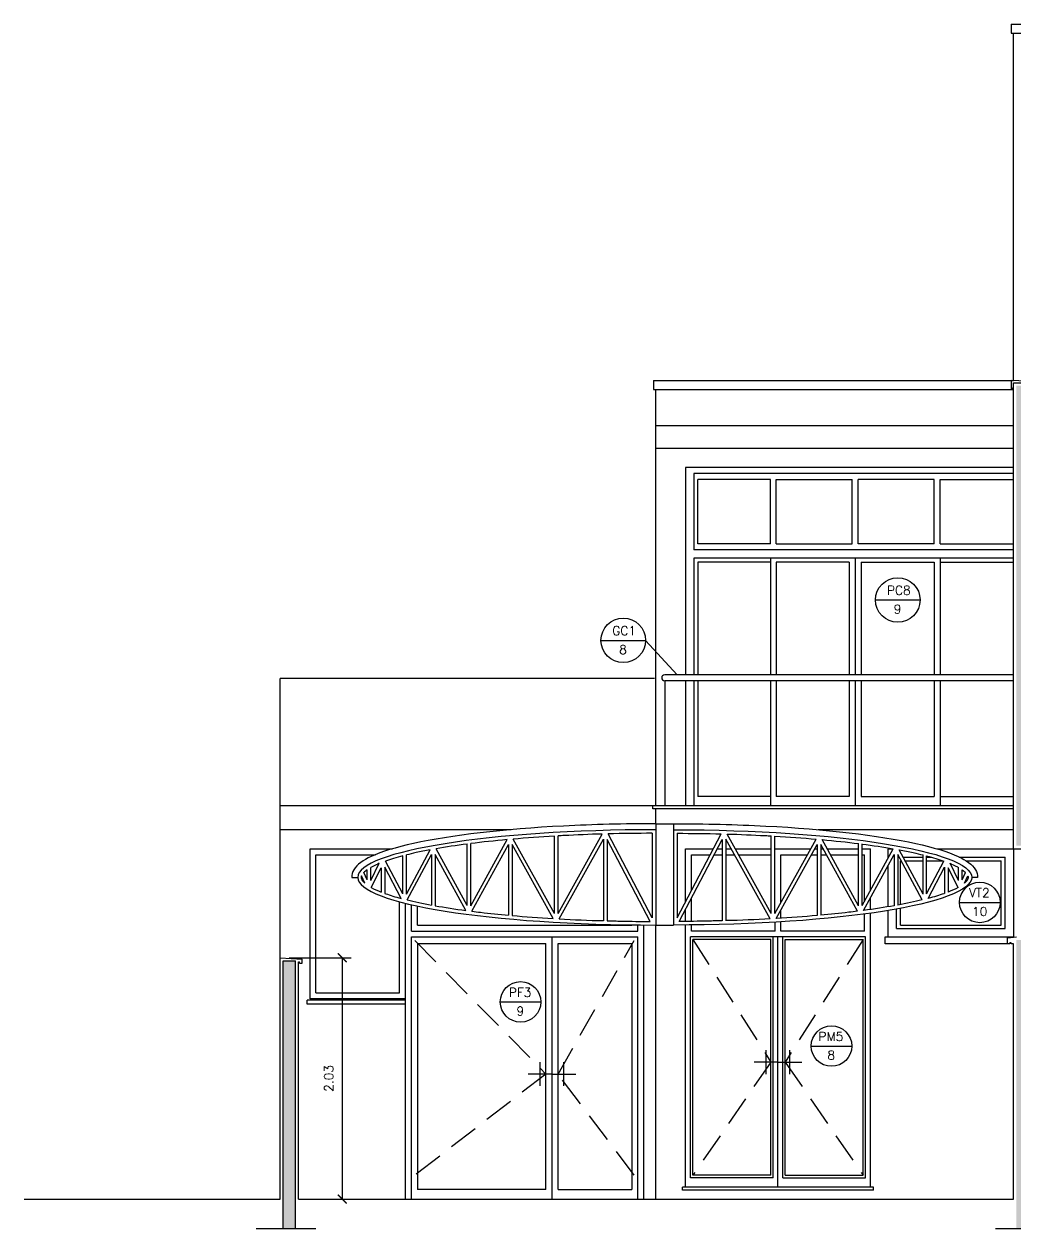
# Model space of a CAD drawing. Header units: millimetres. Extents: x 505 to 658, y 146 to 158.
# Drawn here: x 505.12 to 513.44, y 147.82 to 157.93 of the extents above; entities that cross this region are included whole.
import ezdxf

# ---------------------------------------------------------------- set-up
doc = ezdxf.new("R2010")
doc.units = ezdxf.units.MM
doc.linetypes.add('HIDDEN', pattern=[0.375, 0.25, -0.125])
for name, color, linetype in [('ALV', 5, 'Continuous'), ('CAIX', 2, 'Continuous'), ('CAIXN', 7, 'Continuous'), ('COTAS', 1, 'Continuous'), ('LPROJ', 7, 'HIDDEN'), ('LVISTA', 1, 'Continuous'), ('LVISTA01', 8, 'Continuous'), ('LVISTA02', 1, 'Continuous'), ('LVISTA025', 3, 'Continuous'), ('METAL', 5, 'Continuous'), ('NOTAS', 2, 'Continuous'), ('REVEST', 2, 'Continuous'), ('SOLID', 8, 'Continuous')]:
    doc.layers.add(name, color=color, linetype=linetype)
doc.styles.add('60-50', font='romans.shx', dxfattribs={"height": 0.075})
doc.dimstyles.new('50', dxfattribs={"dimtxt": 0.1, "dimasz": 2.5, "dimexe": 1.25, "dimexo": 0.625, "dimgap": 0.075, "dimtad": 1, "dimzin": 0, "dimdsep": 46, "dimtxsty": '60-50', "dimcen": 2.5, "dimclrt": 3, "dimadec": 0, "dimazin": 0, "dimtfac": 1, "dimtmove": 0, "dimatfit": 3, "dimfxl": 1, "dimarcsym": 0})

# ---------------------------------------------------------------- blocks, each defined once
blk = doc.blocks.new('_ARCHTICK')
at = {"color": 0, "linetype": 'ByBlock', "const_width": 0.15}
blk.add_lwpolyline([(-0.5, -0.5), (0.5, 0.5)], dxfattribs=at)
blk = doc.blocks.new('*D2')
at = {"color": 0, "linetype": 'ByBlock'}
for p, q in [((507.348, 150.098), (507.868, 150.098)), ((507.793, 150.098), (507.793, 148.073)), ((507.501, 148.073), (507.868, 148.073))]:
    blk.add_line(p, q, dxfattribs=at)
at = {"layer": 'DEFPOINTS', "color": 0, "linetype": 'ByBlock'}
for p in [(507.273, 150.098), (507.426, 148.073), (507.793, 148.073)]:
    blk.add_point(p, dxfattribs=at)
at = {"color": 0, "linetype": 'ByBlock', "xscale": 0.075, "yscale": 0.075, "zscale": 0.075}
for p, rotation in [((507.793, 150.098), 90), ((507.793, 148.073), 270)]:
    blk.add_blockref('_ARCHTICK', p, dxfattribs=dict(at, rotation=rotation))
at = {"color": 3, "linetype": 'ByBlock', "insert": (507.68, 149.086), "char_height": 0.075, "attachment_point": 5, "rotation": 90, "style": '60-50'}
blk.add_mtext('2.03', dxfattribs=at)

msp = doc.modelspace()

# ---------------------------------------------------------------- hatches: boundary and pattern name
at = {"layer": 'SOLID'}
h = msp.add_hatch(color=256, dxfattribs=at)
h.paths.add_polyline_path([(507.401, 150.073), (507.298, 150.073), (507.298, 147.823), (507.401, 147.823)])
h.paths.add_polyline_path([(527.248, 150.073), (527.144, 150.073), (527.144, 147.823), (527.248, 147.823)])
h.paths.add_polyline_path([(522.598, 150.248), (522.498, 150.248), (522.498, 147.823), (522.598, 147.823)], flags=17)
h.paths.add_polyline_path([(515.948, 151.198), (522.498, 151.198), (522.498, 151.038), (522.598, 151.038), (522.598, 154.898), (522.498, 154.898), (522.498, 154.523), (515.598, 154.523), (513.548, 154.523), (513.548, 154.898), (513.448, 154.898), (513.448, 151.038), (513.648, 151.038), (513.648, 151.198), (515.848, 151.198), (515.848, 147.823), (515.948, 147.823)])
h.paths.add_polyline_path([(513.648, 151.323), (513.648, 154.398), (515.848, 154.398), (515.848, 154.238), (515.948, 154.238), (515.948, 154.398), (522.398, 154.398), (522.398, 151.323)], flags=16)
h.paths.add_polyline_path([(513.648, 150.248), (513.448, 150.248), (513.448, 147.823), (513.648, 147.823)], flags=17)
h.paths.add_polyline_path([(518.216, 151.634), (518.7, 151.634), (518.7, 151.812), (518.216, 151.812)], flags=8)

# ---------------------------------------------------------------- linework, layer by layer
at = {"layer": 'ALV'}
for p, q in [((507.298, 150.073), (507.401, 150.073)), ((507.298, 147.823), (507.298, 150.073)), ((507.401, 147.823), (507.401, 150.073))]:
    msp.add_line(p, q, dxfattribs=at)
at = {"layer": 'CAIX', "color": 1}
msp.add_line((513.423, 151.013), (513.423, 150.273), dxfattribs=at)
at = {"layer": 'CAIX'}
msp.add_lwpolyline([(513.573, 154.888), (513.593, 154.868), (513.593, 154.933), (513.403, 154.943), (513.403, 154.868), (513.423, 154.888)], dxfattribs=at)
at = {"layer": 'CAIXN', "color": 8, "ltscale": 0.5}
for p, q in [((512.266, 153.101), (512.64, 153.101)), ((509.963, 152.762), (510.337, 152.762)), ((510.337, 152.762), (510.602, 152.473)), ((512.971, 150.563), (513.311, 150.563)), ((509.119, 149.728), (509.459, 149.728)), ((511.727, 149.358), (512.067, 149.358))]:
    msp.add_line(p, q, dxfattribs=at)
for centre, radius in [((512.453, 153.101), 0.187), ((510.15, 152.762), 0.187), ((513.141, 150.563), 0.17), ((509.289, 149.728), 0.17), ((511.897, 149.358), 0.17)]:
    msp.add_circle(centre, radius, dxfattribs=at)
at = {"layer": 'LPROJ'}
for p, q in [((508.403, 150.243), (509.501, 149.123)), ((509.603, 149.123), (510.243, 150.243)), ((510.733, 150.253), (511.388, 149.223)), ((512.163, 150.253), (511.508, 149.223)), ((509.501, 149.123), (508.403, 148.273)), ((510.243, 148.273), (509.603, 149.123)), ((511.388, 149.223), (510.733, 148.273)), ((511.508, 149.223), (512.163, 148.273))]:
    msp.add_line(p, q, dxfattribs=at)
at = {"layer": 'LVISTA'}
for p, q in [((513.403, 157.933), (515.993, 157.933)), ((513.403, 157.933), (513.403, 157.858)), ((513.403, 157.858), (515.993, 157.858)), ((513.423, 154.942), (513.423, 157.858)), ((513.423, 155.116), (513.423, 157.858)), ((513.423, 154.563), (510.423, 154.563)), ((510.423, 154.373), (510.423, 154.563)), ((513.423, 154.373), (510.423, 154.373)), ((513.423, 151.373), (510.398, 151.373)), ((510.398, 151.348), (510.398, 151.373)), ((513.423, 151.348), (510.398, 151.348)), ((510.423, 151.223), (510.423, 151.348)), ((513.423, 151.173), (511.784, 151.173)), ((512.248, 148.148), (510.648, 148.148))]:
    msp.add_line(p, q, dxfattribs=at)
at = {"layer": 'LVISTA01'}
for p, q in [((510.403, 154.943), (513.423, 154.943)), ((510.403, 154.943), (510.403, 154.868)), ((510.403, 154.868), (513.423, 154.868)), ((510.423, 154.563), (510.423, 154.868)), ((510.423, 151.373), (510.423, 154.373)), ((510.673, 154.213), (510.673, 152.473)), ((513.423, 154.213), (510.673, 154.213)), ((510.743, 154.163), (510.743, 153.523)), ((513.423, 154.163), (510.743, 154.163)), ((511.384, 154.113), (510.775, 154.113)), ((510.775, 153.573), (510.775, 154.113)), ((511.384, 153.573), (511.384, 154.113)), ((511.434, 153.573), (511.434, 154.113)), ((511.434, 154.113), (512.071, 154.113)), ((512.071, 153.573), (512.071, 154.113)), ((512.758, 154.113), (512.121, 154.113)), ((512.121, 153.573), (512.121, 154.113)), ((512.758, 153.573), (512.758, 154.113)), ((512.808, 154.113), (513.418, 154.113)), ((512.808, 153.573), (512.808, 154.113)), ((511.384, 153.573), (510.775, 153.573)), ((511.434, 153.573), (512.071, 153.573)), ((512.758, 153.573), (512.121, 153.573)), ((512.808, 153.573), (513.418, 153.573)), ((513.423, 153.523), (510.743, 153.523)), ((513.423, 153.453), (510.743, 153.453)), ((510.743, 153.453), (510.743, 152.473)), ((510.775, 153.417), (510.775, 152.473)), ((511.384, 153.417), (510.775, 153.417)), ((511.384, 153.453), (511.384, 152.473)), ((512.046, 153.417), (511.434, 153.417)), ((511.434, 153.417), (511.434, 152.473)), ((512.046, 153.417), (512.046, 152.473)), ((512.096, 153.453), (512.096, 152.473)), ((512.146, 153.417), (512.758, 153.417)), ((512.146, 153.417), (512.146, 152.473)), ((512.758, 153.417), (512.758, 152.473)), ((512.808, 153.453), (512.808, 152.473)), ((512.808, 153.417), (513.418, 153.417)), ((507.273, 150.098), (507.273, 152.443)), ((510.413, 152.443), (507.273, 152.443)), ((510.673, 152.423), (510.673, 151.373)), ((510.743, 152.423), (510.743, 151.373)), ((510.775, 152.423), (510.775, 151.453)), ((511.384, 152.423), (511.384, 151.373)), ((511.434, 152.423), (511.434, 151.453)), ((512.046, 152.423), (512.046, 151.453)), ((512.096, 152.423), (512.096, 151.373)), ((512.146, 152.423), (512.146, 151.453)), ((512.758, 152.423), (512.758, 151.453)), ((512.808, 152.423), (512.808, 151.373)), ((511.384, 151.453), (510.775, 151.453)), ((512.046, 151.453), (511.434, 151.453)), ((512.146, 151.453), (512.758, 151.453)), ((512.808, 151.453), (513.418, 151.453)), ((510.398, 151.373), (507.273, 151.373)), ((509.211, 151.173), (507.273, 151.173)), ((507.523, 149.753), (507.523, 151.013)), ((507.523, 151.013), (508.215, 151.013)), ((507.573, 150.963), (508.071, 150.963)), ((507.573, 149.803), (507.573, 150.963)), ((508.273, 149.803), (508.273, 150.569)), ((508.323, 149.753), (508.323, 150.556)), ((508.323, 148.073), (508.323, 150.556)), ((508.373, 150.323), (508.373, 150.544)), ((508.423, 150.373), (508.423, 150.533)), ((508.423, 150.373), (510.223, 150.373)), ((510.273, 150.323), (510.273, 150.374)), ((510.323, 148.073), (510.323, 150.374)), ((508.373, 150.323), (510.273, 150.323)), ((508.373, 148.073), (508.373, 150.273)), ((508.373, 150.273), (510.273, 150.273)), ((509.553, 148.073), (509.553, 150.273)), ((510.273, 148.073), (510.273, 150.273)), ((508.423, 150.217), (509.501, 150.217)), ((508.423, 150.217), (508.423, 148.153)), ((509.501, 148.153), (509.501, 150.217)), ((509.603, 148.153), (509.603, 150.217)), ((509.603, 150.217), (510.223, 150.217)), ((510.223, 150.217), (510.223, 148.153)), ((508.323, 149.743), (507.498, 149.743)), ((507.498, 149.708), (507.498, 149.743)), ((508.323, 149.753), (507.523, 149.753)), ((507.573, 149.803), (508.273, 149.803)), ((508.323, 149.708), (507.498, 149.708)), ((509.501, 148.153), (508.423, 148.153)), ((509.603, 148.153), (510.223, 148.153))]:
    msp.add_line(p, q, dxfattribs=at)
at = {"layer": 'LVISTA02'}
for p, q in [((513.423, 152.473), (510.498, 152.473)), ((510.498, 152.423), (510.498, 151.373)), ((513.423, 152.423), (510.498, 152.423)), ((510.673, 151.013), (510.906, 151.013)), ((510.673, 150.568), (510.673, 151.013)), ((510.723, 150.963), (510.88, 150.963)), ((510.723, 150.663), (510.723, 150.963)), ((510.914, 150.963), (510.981, 150.963)), ((510.94, 151.013), (510.981, 151.013)), ((511.011, 151.013), (511.056, 151.013)), ((511.011, 150.963), (511.084, 150.963)), ((511.091, 151.013), (511.392, 151.013)), ((511.118, 150.963), (511.392, 150.963)), ((511.422, 151.013), (511.722, 151.013)), ((511.422, 150.963), (511.423, 150.963)), ((511.473, 150.963), (511.695, 150.963)), ((511.473, 150.561), (511.473, 150.963)), ((511.729, 150.963), (511.776, 150.963)), ((511.757, 151.013), (511.776, 151.013)), ((511.806, 151.013), (511.826, 151.013)), ((511.806, 150.963), (511.854, 150.963)), ((511.86, 151.013), (512.123, 151.013)), ((511.888, 150.963), (512.123, 150.963)), ((512.153, 151.013), (512.223, 151.013)), ((512.153, 150.963), (512.173, 150.963)), ((512.173, 150.571), (512.173, 150.963)), ((512.223, 150.663), (512.223, 151.013)), ((512.373, 151.013), (512.414, 151.013)), ((512.373, 150.938), (512.373, 151.013)), ((512.452, 150.943), (512.464, 150.943)), ((512.498, 150.943), (512.665, 150.943)), ((512.695, 150.943), (512.733, 150.943)), ((512.78, 151.013), (513.423, 151.013)), ((512.969, 150.943), (513.353, 150.943)), ((513.353, 150.343), (513.353, 150.943)), ((512.373, 150.526), (512.373, 150.875)), ((512.475, 150.913), (512.48, 150.913)), ((512.475, 150.545), (512.475, 150.913)), ((512.514, 150.913), (512.665, 150.913)), ((512.695, 150.913), (512.83, 150.913)), ((513.024, 150.913), (513.32, 150.913)), ((513.32, 150.373), (513.32, 150.913)), ((510.723, 150.404), (510.723, 150.599)), ((512.223, 150.503), (512.223, 150.6)), ((510.673, 150.404), (510.673, 150.504)), ((511.473, 150.43), (511.473, 150.499)), ((512.173, 150.496), (512.173, 150.508)), ((512.173, 150.323), (512.173, 150.466)), ((512.223, 148.173), (512.223, 150.473)), ((512.373, 150.273), (512.373, 150.496)), ((512.443, 150.343), (512.443, 150.508)), ((512.475, 150.373), (512.475, 150.514)), ((510.423, 148.073), (510.423, 150.373)), ((510.673, 148.173), (510.673, 150.374)), ((510.723, 150.323), (510.723, 150.374)), ((511.423, 150.323), (511.423, 150.397)), ((511.473, 150.323), (511.473, 150.4)), ((512.443, 150.343), (513.353, 150.343)), ((512.475, 150.373), (513.32, 150.373)), ((512.183, 150.273), (510.713, 150.273)), ((510.713, 148.253), (510.713, 150.273)), ((511.423, 150.323), (510.723, 150.323)), ((510.733, 148.273), (510.733, 150.253)), ((511.388, 150.253), (510.733, 150.253)), ((511.388, 148.273), (511.388, 150.253)), ((511.408, 148.253), (511.408, 150.273)), ((511.448, 148.173), (511.448, 150.273)), ((512.173, 150.323), (511.473, 150.323)), ((511.488, 148.253), (511.488, 150.273)), ((511.508, 148.273), (511.508, 150.253)), ((511.508, 150.253), (512.163, 150.253)), ((512.163, 148.273), (512.163, 150.253)), ((512.183, 148.253), (512.183, 150.273)), ((512.348, 150.273), (513.423, 150.273)), ((512.348, 150.215), (512.348, 150.273)), ((513.373, 150.215), (512.348, 150.215)), ((511.408, 148.253), (510.713, 148.253)), ((511.388, 148.273), (510.733, 148.273)), ((511.488, 148.253), (512.183, 148.253)), ((511.508, 148.273), (512.163, 148.273)), ((512.248, 148.173), (510.648, 148.173)), ((510.648, 148.148), (510.648, 148.173)), ((512.248, 148.148), (512.248, 148.173))]:
    msp.add_line(p, q, dxfattribs=at)
msp.add_arc((510.498, 152.448), 0.025, 90, 270, dxfattribs=at)
at = {"layer": 'LVISTA025'}
msp.add_line((513.423, 154.923), (513.573, 154.923), dxfattribs=at)
at = {"layer": 'METAL', "color": 5}
for p, q in [((510.423, 151.223), (510.573, 151.223)), ((510.423, 151.223), (510.423, 150.373)), ((510.573, 151.223), (510.573, 150.373)), ((510.423, 150.373), (510.573, 150.373))]:
    msp.add_line(p, q, dxfattribs=at)
at = {"layer": 'METAL', "color": 1}
for p, q in [((508.842, 150.536), (508.842, 151.055)), ((508.872, 150.535), (509.177, 151.09)), ((508.872, 150.535), (508.872, 151.057)), ((508.881, 150.489), (509.189, 151.049)), ((509.189, 151.049), (509.189, 150.456)), ((509.219, 151.049), (509.219, 150.453)), ((509.562, 150.428), (509.219, 151.049)), ((509.573, 150.47), (509.228, 151.094)), ((509.573, 150.47), (509.573, 151.12)), ((509.603, 150.469), (509.973, 151.137)), ((509.603, 150.469), (509.603, 151.121)), ((509.613, 150.425), (509.984, 151.094)), ((509.984, 151.094), (509.984, 150.409)), ((510.014, 151.092), (510.014, 150.409)), ((510.375, 150.403), (510.014, 151.092)), ((510.393, 150.435), (510.023, 151.138)), ((510.393, 151.143), (510.393, 150.435)), ((510.603, 151.143), (510.603, 150.435)), ((510.603, 150.435), (510.972, 151.138)), ((510.62, 150.403), (510.981, 151.092)), ((510.981, 151.092), (510.981, 150.409)), ((511.011, 151.094), (511.011, 150.409)), ((511.382, 150.425), (511.011, 151.094)), ((511.392, 150.469), (511.022, 151.137)), ((511.392, 150.469), (511.392, 151.121)), ((511.422, 150.47), (511.422, 151.12)), ((511.422, 150.47), (511.767, 151.094)), ((511.433, 150.428), (511.776, 151.049)), ((511.776, 151.049), (511.776, 150.453)), ((511.806, 151.049), (511.806, 150.456)), ((512.115, 150.489), (511.806, 151.049)), ((512.123, 150.535), (511.818, 151.09)), ((512.123, 150.535), (512.123, 151.057)), ((512.153, 150.536), (512.153, 151.055)), ((508.301, 150.634), (508.301, 150.954)), ((508.331, 150.633), (508.53, 151.004)), ((508.331, 150.633), (508.331, 150.961)), ((508.338, 150.584), (508.543, 150.965)), ((508.543, 150.965), (508.543, 150.54)), ((508.573, 150.966), (508.573, 150.535)), ((508.83, 150.495), (508.573, 150.966)), ((508.842, 150.536), (508.581, 151.013)), ((512.153, 150.536), (512.414, 151.013)), ((512.165, 150.495), (512.422, 150.966)), ((512.422, 150.966), (512.422, 150.535)), ((512.452, 150.965), (512.452, 150.54)), ((512.657, 150.584), (512.452, 150.965)), ((512.665, 150.633), (512.465, 151.004)), ((512.665, 150.633), (512.665, 150.961)), ((512.695, 150.634), (512.695, 150.954)), ((508.032, 150.746), (508.104, 150.891)), ((508.032, 150.746), (508.032, 150.856)), ((508.037, 150.688), (508.12, 150.854)), ((508.12, 150.854), (508.12, 150.65)), ((508.15, 150.858), (508.15, 150.639)), ((508.287, 150.597), (508.15, 150.858)), ((508.301, 150.634), (508.156, 150.91)), ((512.695, 150.634), (512.839, 150.91)), ((512.709, 150.597), (512.846, 150.858)), ((512.846, 150.858), (512.846, 150.639)), ((512.876, 150.854), (512.876, 150.65)), ((512.958, 150.688), (512.876, 150.854)), ((512.963, 150.746), (512.891, 150.891)), ((512.963, 150.746), (512.963, 150.856)), ((507.982, 150.725), (507.955, 150.787)), ((508.002, 150.753), (507.975, 150.815)), ((508.002, 150.753), (508.002, 150.837)), ((512.993, 150.753), (512.993, 150.837)), ((512.993, 150.753), (513.02, 150.815)), ((513.013, 150.725), (513.04, 150.787))]:
    msp.add_line(p, q, dxfattribs=at)
at = {"layer": 'METAL', "color": 4}
for p, q in [((507.873, 150.773), (507.923, 150.773)), ((513.122, 150.773), (513.073, 150.773))]:
    msp.add_line(p, q, dxfattribs=at)
at = {"layer": 'METAL', "color": 1}
msp.add_ellipse((510.423, 150.773), major_axis=(2.5, 0), ratio=0.16, start_param=7.853982, end_param=10.995574, dxfattribs=at)
at = {"layer": 'METAL', "color": 1, "extrusion": (0, 0, -1)}
msp.add_ellipse((510.573, 150.773), major_axis=(-2.5, 0), ratio=0.16, start_param=7.853982, end_param=10.995574, dxfattribs=at)
at = {"layer": 'METAL', "color": 4}
for points in [[(510.423, 151.223), (510.16, 151.223), (509.898, 151.217), (509.15, 151.178), (508.704, 151.126), (508.243, 151.025), (508.123, 150.989), (507.968, 150.916), (507.918, 150.883), (507.879, 150.817), (507.873, 150.795), (507.873, 150.773)], [(510.573, 151.223), (510.835, 151.223), (511.097, 151.217), (511.845, 151.178), (512.291, 151.126), (512.753, 151.025), (512.872, 150.989), (513.027, 150.916), (513.077, 150.883), (513.116, 150.817), (513.122, 150.795), (513.122, 150.773)]]:
    msp.add_open_spline(points, degree=3, knots=[7.853982, 7.853982, 7.853982, 7.853982, 8.167529, 8.167529, 8.794622, 8.794622, 9.094459, 9.094459, 9.330966, 9.330966, 9.424472, 9.424472, 9.424472, 9.424472], dxfattribs=at)
at = {"layer": 'METAL', "color": 1}
for points in [[(508.842, 151.053), (508.749, 151.041), (508.662, 151.027), (508.581, 151.013)], [(509.177, 151.09), (509.07, 151.08), (508.968, 151.069), (508.872, 151.057)], [(509.573, 151.119), (509.454, 151.113), (509.339, 151.104), (509.228, 151.094)], [(510.393, 151.143), (510.269, 151.143), (510.145, 151.141), (510.023, 151.138)], [(510.603, 151.143), (510.726, 151.143), (510.85, 151.141), (510.972, 151.138)], [(511.422, 151.119), (511.541, 151.113), (511.656, 151.104), (511.767, 151.094)], [(511.818, 151.09), (511.925, 151.08), (512.027, 151.069), (512.123, 151.057)], [(512.153, 151.053), (512.246, 151.041), (512.333, 151.027), (512.414, 151.013)], [(508.301, 150.954), (508.246, 150.94), (508.198, 150.925), (508.156, 150.91)], [(512.695, 150.954), (512.749, 150.94), (512.797, 150.925), (512.839, 150.91)], [(508.002, 150.837), (507.991, 150.83), (507.982, 150.822), (507.975, 150.815)], [(512.993, 150.837), (513.004, 150.83), (513.013, 150.822), (513.02, 150.815)], [(508.037, 150.688), (508.06, 150.675), (508.088, 150.662), (508.12, 150.65)], [(512.958, 150.688), (512.935, 150.675), (512.908, 150.662), (512.876, 150.65)], [(508.338, 150.584), (508.4, 150.568), (508.469, 150.554), (508.543, 150.54)], [(512.657, 150.584), (512.595, 150.568), (512.527, 150.554), (512.452, 150.54)], [(508.573, 150.535), (508.653, 150.521), (508.738, 150.507), (508.83, 150.495)], [(509.219, 150.453), (509.329, 150.443), (509.444, 150.435), (509.562, 150.428)], [(511.776, 150.453), (511.666, 150.443), (511.551, 150.435), (511.433, 150.428)], [(512.422, 150.535), (512.343, 150.521), (512.257, 150.507), (512.165, 150.495)], [(509.613, 150.425), (509.734, 150.418), (509.858, 150.413), (509.984, 150.41)], [(511.382, 150.425), (511.261, 150.418), (511.137, 150.413), (511.011, 150.41)]]:
    msp.add_open_spline(points, degree=3, dxfattribs=at)
for points, knots in [([(509.973, 151.137), (509.865, 151.134), (509.759, 151.129), (509.638, 151.123), (509.62, 151.122), (509.603, 151.121)], [8.0352234, 8.0352234, 8.0352234, 8.0352234, 8.1667529, 8.1667529, 8.1886436, 8.1886436, 8.1886436, 8.1886436]), ([(511.022, 151.137), (511.13, 151.134), (511.236, 151.129), (511.358, 151.123), (511.375, 151.122), (511.392, 151.121)], [8.0352234, 8.0352234, 8.0352234, 8.0352234, 8.1667529, 8.1667529, 8.1886436, 8.1886436, 8.1886436, 8.1886436]), ([(508.53, 151.004), (508.489, 150.996), (508.45, 150.989), (508.384, 150.974), (508.357, 150.968), (508.331, 150.961)], [8.7160455, 8.7160455, 8.7160455, 8.7160455, 8.7922953, 8.7922953, 8.8506807, 8.8506807, 8.8506807, 8.8506807]), ([(512.465, 151.004), (512.506, 150.996), (512.545, 150.989), (512.611, 150.974), (512.638, 150.968), (512.665, 150.961)], [8.7160455, 8.7160455, 8.7160455, 8.7160455, 8.7922953, 8.7922953, 8.8506807, 8.8506807, 8.8506807, 8.8506807]), ([(508.104, 150.891), (508.086, 150.883), (508.069, 150.876), (508.047, 150.864), (508.039, 150.86), (508.032, 150.856)], [9.0537869, 9.0537869, 9.0537869, 9.0537869, 9.11568731, 9.11568731, 9.14841449, 9.14841449, 9.14841449, 9.14841449]), ([(512.891, 150.891), (512.909, 150.883), (512.926, 150.876), (512.949, 150.864), (512.956, 150.86), (512.963, 150.856)], [9.0537869, 9.0537869, 9.0537869, 9.0537869, 9.11568731, 9.11568731, 9.14841449, 9.14841449, 9.14841449, 9.14841449]), ([(507.955, 150.787), (507.951, 150.771), (507.953, 150.764), (507.962, 150.746), (507.97, 150.736), (507.982, 150.725)], [9.4015321, 9.4015321, 9.4015321, 9.4015321, 9.5058147, 9.5058147, 9.6015309, 9.6015309, 9.6015309, 9.6015309]), ([(513.04, 150.787), (513.044, 150.771), (513.042, 150.764), (513.033, 150.746), (513.025, 150.736), (513.013, 150.725)], [9.4015321, 9.4015321, 9.4015321, 9.4015321, 9.5058147, 9.5058147, 9.6015309, 9.6015309, 9.6015309, 9.6015309]), ([(508.15, 150.639), (508.152, 150.638), (508.155, 150.637), (508.195, 150.622), (508.239, 150.609), (508.287, 150.597)], [9.8444373, 9.8444373, 9.8444373, 9.8444373, 9.8518289, 9.8518289, 9.9650797, 9.9650797, 9.9650797, 9.9650797]), ([(512.846, 150.639), (512.843, 150.638), (512.841, 150.637), (512.8, 150.622), (512.757, 150.609), (512.709, 150.597)], [9.8444373, 9.8444373, 9.8444373, 9.8444373, 9.8518289, 9.8518289, 9.9650797, 9.9650797, 9.9650797, 9.9650797]), ([(508.881, 150.489), (508.905, 150.486), (508.929, 150.483), (509.029, 150.471), (509.108, 150.463), (509.189, 150.456)], [10.3289975, 10.3289975, 10.3289975, 10.3289975, 10.3660985, 10.3660985, 10.4781053, 10.4781053, 10.4781053, 10.4781053]), ([(512.115, 150.489), (512.09, 150.486), (512.066, 150.483), (511.966, 150.471), (511.887, 150.463), (511.806, 150.456)], [10.3289975, 10.3289975, 10.3289975, 10.3289975, 10.3660985, 10.3660985, 10.4781053, 10.4781053, 10.4781053, 10.4781053]), ([(510.014, 150.409), (510.054, 150.408), (510.095, 150.407), (510.215, 150.404), (510.295, 150.404), (510.376, 150.403)], [10.8309529, 10.8309529, 10.8309529, 10.8309529, 10.880368, 10.880368, 10.9767189, 10.9767189, 10.9767189, 10.9767189]), ([(510.981, 150.409), (510.941, 150.408), (510.9, 150.407), (510.78, 150.404), (510.7, 150.404), (510.62, 150.403)], [10.8309529, 10.8309529, 10.8309529, 10.8309529, 10.880368, 10.880368, 10.9767189, 10.9767189, 10.9767189, 10.9767189])]:
    msp.add_open_spline(points, degree=3, knots=knots, dxfattribs=at)
at = {"layer": 'NOTAS'}
for p, q in [((511.348, 149.123), (511.348, 149.323)), ((511.548, 149.123), (511.548, 149.323)), ((509.553, 149.123), (509.353, 149.123)), ((509.453, 149.023), (509.453, 149.223)), ((509.553, 149.123), (509.753, 149.123)), ((509.653, 149.023), (509.653, 149.223)), ((511.448, 149.223), (511.248, 149.223)), ((511.448, 149.223), (511.648, 149.223)), ((507.572, 147.823), (507.072, 147.823)), ((513.773, 147.823), (513.272, 147.823))]:
    msp.add_line(p, q, dxfattribs=at)
at = {"layer": 'REVEST'}
for p, q in [((513.423, 154.923), (513.573, 154.923)), ((513.423, 151.013), (513.423, 154.923)), ((513.423, 151.013), (513.673, 151.013)), ((513.373, 150.265), (513.448, 150.273)), ((513.373, 150.215), (513.373, 150.265)), ((513.393, 150.215), (513.373, 150.215)), ((513.393, 150.215), (513.393, 150.225)), ((513.403, 150.225), (513.393, 150.225)), ((513.403, 150.215), (513.403, 150.225)), ((513.423, 150.215), (513.403, 150.215)), ((513.423, 148.073), (513.423, 150.215)), ((507.273, 148.073), (507.273, 150.098)), ((507.273, 150.098), (507.456, 150.088)), ((507.426, 148.073), (507.426, 150.063)), ((507.426, 150.063), (507.436, 150.063)), ((507.436, 150.053), (507.436, 150.063)), ((507.436, 150.053), (507.456, 150.053)), ((507.456, 150.053), (507.456, 150.088)), ((505.125, 148.073), (507.273, 148.073)), ((507.426, 148.073), (513.423, 148.073))]:
    msp.add_line(p, q, dxfattribs=at)

# ---------------------------------------------------------------- texts
at = {"layer": 'CAIXN', "color": 2, "ltscale": 0.5, "char_height": 0.075, "attachment_point": 5, "style": '60-50'}
for s, insert in [('PC8', (512.461, 153.182)), ('9', (512.451, 153.024)), ('GC1', (510.158, 152.843)), ('8', (510.148, 152.685)), ('VT2', (513.137, 150.644)), ('10', (513.14, 150.487)), ('PF3', (509.285, 149.808)), ('9', (509.287, 149.651)), ('PM5', (511.892, 149.438)), ('8', (511.895, 149.281))]:
    msp.add_mtext(s, dxfattribs=dict(at, insert=insert))

# ---------------------------------------------------------------- dimensions: what is measured, and where the dimension line sits
at = {"layer": 'COTAS'}
dim = msp.add_linear_dim(base=(507.792747102, 148.073293993), p1=(507.272589087, 150.098293993), p2=(507.42631879, 148.073293993), angle=90, dimstyle='50', override={"dimasz": 0.075, "dimexe": 0.075, "dimexo": 0.075, "dimzin": 4, "dimblk1": 'ARCHTICK', "dimblk2": 'ARCHTICK', "dimsah": 1, "dimtofl": 0, "dimtmove": 2}, dxfattribs=at)
dim.commit()
dim.dimension.update_dxf_attribs({"geometry": '*D2', "text_midpoint": (507.680247102, 149.085793993)})

doc.saveas('drawing.dxf')
